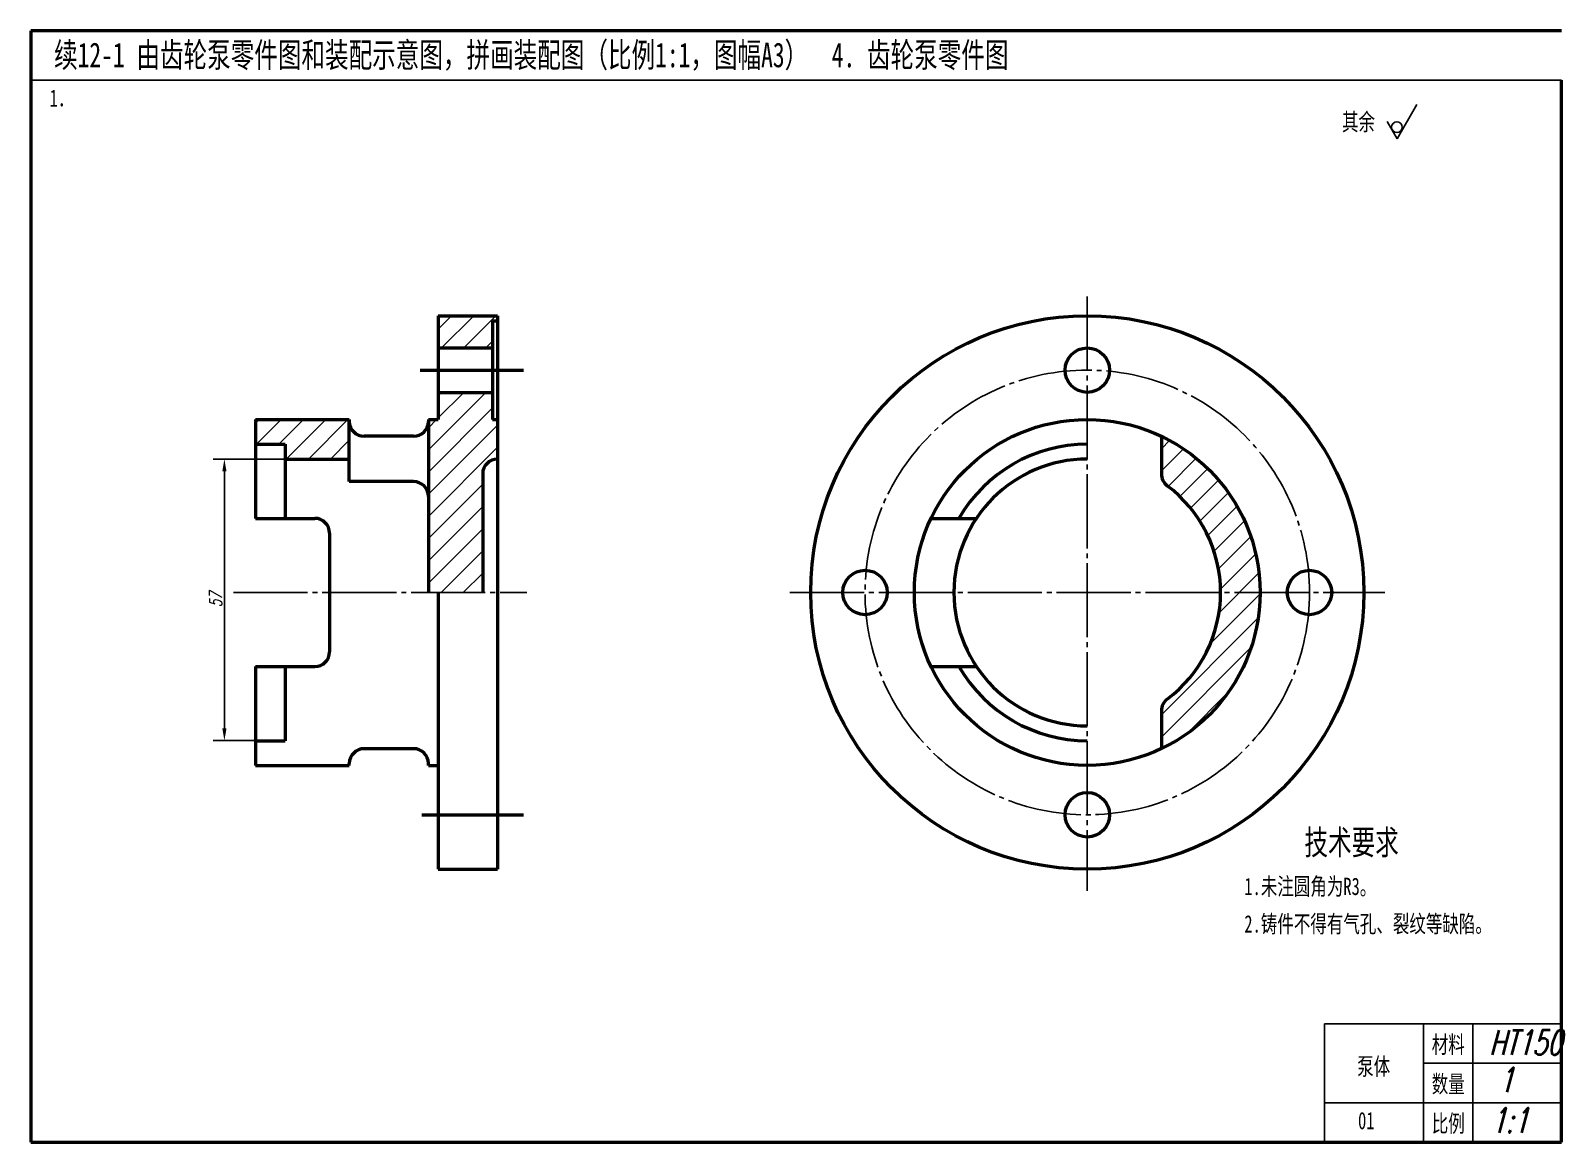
# Model space of a CAD drawing. Header units: millimetres. Extents: x -523 to 2676, y -549 to 1097.
# Drawn here: x 2205.1 to 2515.6, y 76.9 to 301.9 of the extents above; entities that cross this region are included whole.
import ezdxf

# ---------------------------------------------------------------- set-up
doc = ezdxf.new("R2010")
doc.units = ezdxf.units.MM
doc.header["$PDMODE"] = 33
doc.header["$PDSIZE"] = 1.5
doc.linetypes.add('myCENTER', pattern=[18, 15, -1, 1, -1])
for name, color, linetype, lineweight in [('尺寸', 7, 'Continuous', 25), ('标注', 7, 'Continuous', 25), ('标题文字', 7, 'Continuous', 25), ('答案中心线', 1, 'myCENTER', 25), ('答案剖面线', 1, 'Continuous', 25), ('答案尺寸', 1, 'Continuous', 25), ('答案粗实线', 1, 'Continuous', 50), ('粗实线', 7, 'Continuous', 50), ('细实线', 7, 'Continuous', 25)]:
    doc.layers.add(name, color=color, linetype=linetype, lineweight=lineweight)
doc.styles.add('尺寸文字1-2.5号', font='txt.shx', dxfattribs={"width": 0.7, "oblique": 15, "height": 2.5})
doc.styles.add('标题汉字1-5号', font='SimSun.ttf', dxfattribs={"width": 0.7, "height": 5})
doc.styles.add('标题汉字2-3.5号', font='SimSun.ttf', dxfattribs={"width": 0.7, "height": 3.5})
doc.dimstyles.new('ISO-25', dxfattribs={"dimtxt": 3.5, "dimasz": 2.5, "dimexe": 2.25, "dimexo": 0, "dimgap": 0.5, "dimtad": 1, "dimdsep": 46, "dimtxsty": '尺寸文字1-2.5号', "dimcen": 2.5, "dimadec": 0, "dimazin": 0, "dimtfac": 1, "dimtmove": 0, "dimatfit": 2, "dimfxl": 0, "dimarcsym": 0})

# ---------------------------------------------------------------- blocks, each defined once
blk = doc.blocks.new('*D90')
at = {"layer": 'Defpoints', "color": 0}
for p in [(2256.58, 215.18), (2244.29, 158.18), (2256.58, 158.18)]:
    blk.add_point(p, dxfattribs=at)
at = {"layer": '答案尺寸', "color": 0, "lineweight": -2}
for p, q in [((2256.58, 215.18), (2242.04, 215.18)), ((2244.29, 212.68), (2244.29, 160.68)), ((2256.58, 158.18), (2242.04, 158.18))]:
    blk.add_line(p, q, dxfattribs=at)
at = {"layer": '答案尺寸', "color": 0}
for points in [[(2243.87, 212.68), (2244.71, 212.68), (2244.29, 215.18)], [(2243.87, 160.68), (2244.71, 160.68), (2244.29, 158.18)]]:
    blk.add_solid(points, dxfattribs=at)
at = {"layer": '答案尺寸', "color": 0, "insert": (2242.54, 186.68), "char_height": 2.5, "attachment_point": 5, "rotation": 90, "style": '尺寸文字1-2.5号'}
blk.add_mtext('57', dxfattribs=at)

msp = doc.modelspace()

# ---------------------------------------------------------------- hatches: boundary and pattern name
at = {"layer": '答案剖面线'}
h = msp.add_hatch(dxfattribs=at)
h.set_pattern_fill('ANSI31', color=256, style=0)
h.set_pattern_definition([(45, (710.7152, 236.15), (-2.245064, 2.245064), [])])
h.paths.add_polyline_path([(2269.585, 223.176), (2250.585, 223.176), (2250.585, 218.176), (2256.585, 218.176), (2256.585, 215.176), (2269.585, 215.176)])
h.paths.add_polyline_path([(2296.585, 212.176, -0.4142136), (2299.585, 215.176), (2299.585, 223.176), (2298.585, 223.176), (2298.585, 228.676), (2287.585, 228.676), (2287.585, 223.176), (2285.585, 223.176), (2285.585, 188.176), (2296.585, 188.176)])
h.paths.add_polyline_path([(2298.585, 243.176), (2299.585, 243.176), (2299.585, 244.176), (2287.585, 244.176), (2287.585, 237.676), (2298.585, 237.676)])
h.paths.add_polyline_path([(2434.006, 219.799), (2434.006, 212.176, 0.236068), (2435.206, 209.776, -0.236068), (2446.006, 188.176), (2454.006, 188.176, 0.2896899)])
h.paths.add_polyline_path([(2454.006, 188.176), (2446.006, 188.176, -0.236068), (2435.206, 166.576, 0.236068), (2434.006, 164.176), (2434.006, 156.553, 0.2896899)])

# ---------------------------------------------------------------- linework, layer by layer
at = {"layer": '尺寸'}
for q in [(2485.76, 286.927), (2479.736, 283.493)]:
    msp.add_line((2481.757, 279.993), q, dxfattribs=at)
msp.add_circle((2481.7, 282.355), 1.092, dxfattribs=at)
at = {"layer": '答案中心线'}
for p, q in [((2419.006, 248.094), (2419.006, 127.772)), ((2246.116, 188.176), (2305.495, 188.176)), ((2358.802, 188.176), (2479.248, 188.176))]:
    msp.add_line(p, q, dxfattribs=at)
msp.add_circle((2419.006, 188.176), 45, dxfattribs=at)
at = {"layer": '答案粗实线'}
for p, q in [((2287.585, 244.176), (2299.585, 244.176)), ((2287.585, 244.176), (2287.585, 223.176)), ((2298.585, 243.176), (2298.585, 223.176)), ((2298.585, 243.176), (2299.585, 243.176)), ((2299.585, 244.176), (2299.585, 132.176)), ((2287.585, 237.676), (2298.585, 237.676)), ((2283.903, 233.176), (2304.821, 233.176)), ((2287.585, 228.676), (2298.585, 228.676)), ((2250.585, 223.176), (2269.585, 223.176)), ((2250.585, 223.176), (2250.585, 203.176)), ((2269.585, 223.176), (2269.585, 222.799)), ((2269.585, 210.626), (2269.585, 223.176)), ((2285.585, 223.176), (2285.585, 222.799)), ((2285.585, 223.176), (2287.585, 223.176)), ((2285.585, 223.176), (2285.585, 188.176)), ((2298.585, 223.176), (2299.585, 223.176)), ((2250.585, 218.176), (2256.585, 218.176)), ((2256.585, 218.176), (2256.585, 203.176)), ((2282.585, 219.799), (2272.585, 219.799)), ((2434.006, 219.799), (2434.006, 212.176)), ((2256.585, 215.176), (2269.585, 215.176)), ((2299.585, 215.176), (2299.585, 215.176)), ((2296.585, 212.176), (2296.585, 188.176)), ((2282.585, 210.626), (2269.585, 210.626)), ((2250.585, 203.176), (2262.585, 203.176)), ((2387.383, 203.176), (2396.556, 203.176)), ((2265.585, 200.176), (2265.585, 176.176)), ((2287.585, 188.176), (2287.585, 132.176)), ((2250.585, 173.176), (2262.585, 173.176)), ((2250.585, 173.176), (2250.585, 153.176)), ((2256.585, 173.176), (2256.585, 158.176)), ((2387.383, 173.176), (2396.556, 173.176)), ((2434.006, 164.176), (2434.006, 156.553)), ((2250.585, 158.176), (2256.585, 158.176)), ((2282.585, 156.553), (2272.585, 156.553)), ((2250.585, 153.176), (2269.585, 153.176)), ((2269.585, 153.176), (2269.585, 153.553)), ((2285.585, 153.176), (2285.585, 153.553)), ((2285.585, 153.176), (2287.585, 153.176)), ((2284.24, 143.176), (2304.821, 143.176)), ((2287.585, 132.176), (2299.585, 132.176))]:
    msp.add_line(p, q, dxfattribs=at)
for centre, radius in [((2419.006, 188.176), 56), ((2419.006, 233.176), 4.5), ((2419.006, 188.176), 35), ((2374.006, 188.176), 4.5), ((2464.006, 188.176), 4.5), ((2419.006, 143.176), 4.5)]:
    msp.add_circle(centre, radius, dxfattribs=at)
for centre, radius, start, end in [((2272.585, 222.799), 3, 180, 270), ((2282.585, 222.799), 3, 270, 360), ((2419.006, 188.176), 30, 90, 150), ((2299.585, 212.176), 3, 90, 180), ((2419.006, 188.176), 27, 90, 270), ((2437.006, 212.176), 3, 180, 233.1301), ((2282.585, 207.626), 3, 0, 90), ((2419.006, 188.176), 27, 306.8699, 53.1301), ((2262.585, 200.176), 3, 360, 90), ((2262.585, 176.176), 3, 270, 360), ((2419.006, 188.176), 30, 210, 270), ((2437.006, 164.176), 3, 126.8699, 180), ((2272.585, 153.553), 3, 90, 180), ((2282.585, 153.553), 3, 0, 90)]:
    msp.add_arc(centre, radius, start, end, dxfattribs=at)
at = {"layer": '粗实线'}
for p, q in [((2515.06, 301.881), (2205.06, 301.881)), ((2205.06, 301.881), (2205.06, 291.881)), ((2205.06, 291.881), (2205.06, 76.881)), ((2515.06, 76.881), (2515.06, 291.881)), ((2205.06, 76.881), (2515.06, 76.881))]:
    msp.add_line(p, q, dxfattribs=at)
at = {"layer": '细实线'}
for p, q in [((2515.06, 291.881), (2205.06, 291.881)), ((2467.06, 100.881), (2515.06, 100.881)), ((2467.06, 76.881), (2467.06, 100.881)), ((2487.06, 76.881), (2487.06, 100.881)), ((2497.06, 76.881), (2497.06, 100.881)), ((2487.06, 92.881), (2515.06, 92.881)), ((2467.06, 84.881), (2515.06, 84.881)), ((2467.06, 76.881), (2515.06, 76.881))]:
    msp.add_line(p, q, dxfattribs=at)

# ---------------------------------------------------------------- texts
at = {"layer": '标注', "char_height": 5, "width": 21.09727, "attachment_point": 1, "style": '尺寸文字1-2.5号'}
for s, insert in [('HT150', (2500.422, 99.598)), ('1', (2502.309, 92.057)), ('1:1', (2500.765, 83.832))]:
    msp.add_mtext(s, dxfattribs=dict(at, insert=insert))
at = {"layer": '标题文字', "width": 0.7}
for s, height, style, p in [('续12-1 由齿轮泵零件图和装配示意图，拼画装配图（比例1:1，图幅A3）  4. 齿轮泵零件图', 5, '标题汉字1-5号', (2209.794, 294.48)), ('1．', 3.5, '标题汉字2-3.5号', (2208.898, 286.475)), ('其余', 3.5, '标题汉字2-3.5号', (2470.579, 281.673)), ('技术要求', 5, '标题汉字2-3.5号', (2462.978, 135.102)), ('1.未注圆角为R3。', 3.5, '标题汉字2-3.5号', (2450.815, 126.939)), ('2.铸件不得有气孔、裂纹等缺陷。', 3.5, '标题汉字2-3.5号', (2450.815, 119.345)), ('材料', 3.5, '标题汉字2-3.5号', (2488.761, 94.947)), ('泵体', 3.5, '标题汉字2-3.5号', (2473.667, 90.492)), ('数量', 3.5, '标题汉字2-3.5号', (2488.761, 86.947)), ('01', 3.5, '标题汉字2-3.5号', (2473.838, 79.525)), ('比例', 3.5, '标题汉字2-3.5号', (2488.761, 78.947))]:
    msp.add_text(s, height=height, dxfattribs=dict(at, style=style)).set_placement(p)

# ---------------------------------------------------------------- dimensions: what is measured, and where the dimension line sits
at = {"layer": '答案尺寸'}
dim = msp.add_linear_dim(base=(2244.29, 158.176), p1=(2256.585, 215.176), p2=(2256.585, 158.176), angle=90, dimstyle='ISO-25', dxfattribs=at)
dim.commit()
dim.dimension.update_dxf_attribs({"geometry": '*D90', "text_midpoint": (2242.54, 186.676)})

doc.saveas('drawing.dxf')
